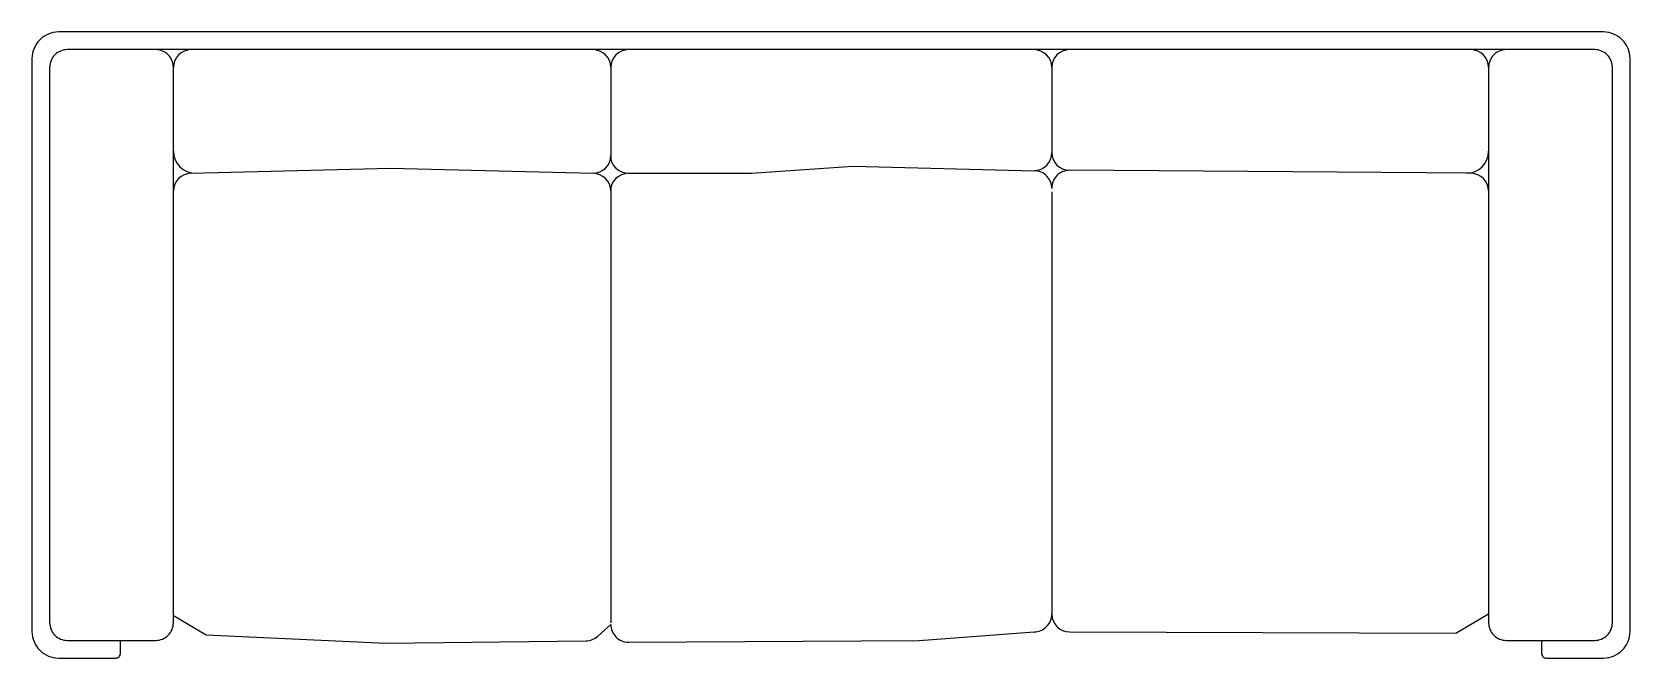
# Model space of a CAD drawing. Extents: x 0 to 181, y -71 to 0.
import ezdxf

# ---------------------------------------------------------------- set-up
doc = ezdxf.new("R2010")
doc.units = 0
doc.header["$LTSCALE"] = 50
doc.header["$MEASUREMENT"] = 0
doc.layers.get('0').update_dxf_attribs({"linetype": 'CONTINUOUS'})

msp = doc.modelspace()

# ---------------------------------------------------------------- linework, layer by layer
at = {"color": 0, "linetype": 'ByBlock'}
for p, q in [((115.76, -2.12), (115.76, -2.12)), ((65.49, -4.12), (65.49, -14.41)), ((115.4, -4.12), (115.4, -13.78)), ((17.99, -16.12), (40.57, -15.55)), ((40.57, -15.55), (63.49, -16.12)), ((67.47, -16.12), (81.4, -16.12)), ((81.4, -16.12), (92.9, -15.32)), ((92.9, -15.32), (113.44, -15.82)), ((162.84, -16.12), (117.39, -15.78)), ((65.49, -17.82), (65.49, -66.99)), ((115.4, -18.23), (115.4, -66.02))]:
    msp.add_line(p, q, dxfattribs=at)
for points in [[(170.84, -68.99), (170.84, -70.49, 0.414214), (171.34, -70.99), (177.84, -70.99, 0.414214), (180.84, -67.99), (180.84, -3.12, 0.414214), (177.84, -0.12), (2.99, -0.12, 0.414214), (-0.01, -3.12), (-0.01, -67.99, 0.414214), (2.99, -70.99), (9.49, -70.99, 0.414214), (9.99, -70.49), (9.99, -68.99)], [(166.84, -2.12, 0.414214), (164.84, -4.12), (164.84, -66.99, 0.414214), (166.84, -68.99), (176.84, -68.99, 0.414214), (178.84, -66.99), (178.84, -4.12, 0.414214), (176.84, -2.12), (3.99, -2.12, 0.414214), (1.99, -4.12), (1.99, -66.99, 0.414214), (3.99, -68.99), (13.99, -68.99, 0.414214), (15.99, -66.99), (15.99, -4.12, 0.414214), (13.99, -2.12, 0.414214)], [(15.99, -66.19), (19.69, -68.36), (40.03, -69.3), (62.69, -69.04, 0.182455), (64.01, -68.53), (65.49, -67.19, 0.414214), (67.49, -69.19), (100.4, -69.02), (113.4, -68.02, 0.414214), (115.4, -66.02, 0.413272), (117.4, -68.02), (161.14, -68.16), (164.84, -65.99)]]:
    msp.add_lwpolyline(points, format="xyb", dxfattribs=at)
for centre, radius, start, end in [((17.99, -4.12), 2, 90, 180), ((63.49, -4.12), 2, 0, 90), ((67.49, -4.12), 2, 90, 180), ((113.4, -4.12), 2, 0, 90), ((117.4, -4.12), 2, 90, 180), ((162.84, -4.12), 2, 0, 90), ((18.49, -13.62), 2.5, 180, 270), ((63.49, -14.12), 2, 270, 0), ((67.47, -14.12), 2, 180, 270), ((113.4, -13.82), 2, 270.9931, 0.9931), ((117.4, -13.78), 2, 180, 269.5805), ((162.34, -13.62), 2.5, 270, 0), ((17.99, -18.12), 2, 90, 180), ((63.49, -18.12), 2, 0, 90), ((67.47, -18.12), 2, 90, 180), ((113.4, -17.82), 2, 359.0069, 89.0069), ((117.4, -17.78), 2, 89.5805, 180), ((117.4, -17.78), 2, 89.5805, 180), ((162.84, -18.12), 2, 0, 90)]:
    msp.add_arc(centre, radius, start, end, dxfattribs=at)

doc.saveas('drawing.dxf')
